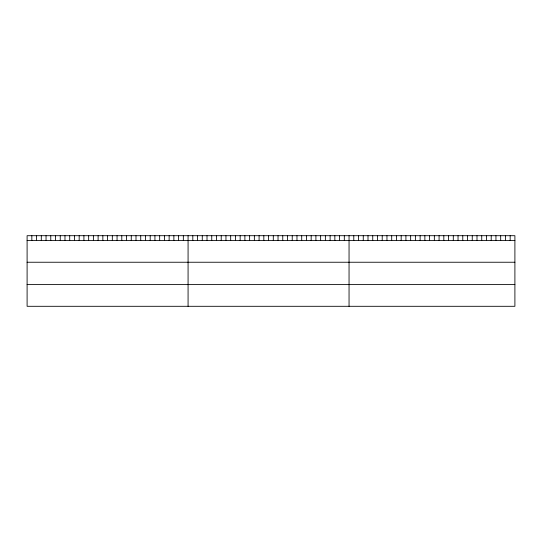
<?xml version="1.0" encoding="UTF-8"?>
<svg xmlns="http://www.w3.org/2000/svg" width="542" height="542" viewBox="0 0 542 542"><rect width="100%" height="100%" fill="white"/><g stroke="black" fill="none" stroke-linecap="round" stroke-linejoin="round"><path stroke-width="0.81" d="M514.9 240.54L514.9 306.298L27.1 306.298L27.1 235.702L514.9 235.702L514.9 240.54L27.1 240.54M27.1 262.24L514.9 262.24M27.1 284.597L514.9 284.597M510.164 235.702L510.164 240.54M505.422 235.702L505.422 240.54M500.686 235.702L500.686 240.54M495.944 235.702L495.944 240.54M491.208 235.702L491.208 240.54M486.465 235.702L486.465 240.54M481.73 235.702L481.73 240.54M476.994 235.702L476.994 240.54M472.251 235.702L472.251 240.54M467.516 235.702L467.516 240.54M462.773 235.702L462.773 240.54M458.037 235.702L458.037 240.54M453.295 235.702L453.295 240.54M448.559 235.702L448.559 240.54M443.823 235.702L443.823 240.54M439.081 235.702L439.081 240.54M434.345 235.702L434.345 240.54M429.603 235.702L429.603 240.54M424.867 235.702L424.867 240.54M420.125 235.702L420.125 240.54M415.389 235.702L415.389 240.54M410.653 235.702L410.653 240.54M405.911 235.702L405.911 240.54M401.175 235.702L401.175 240.54M396.432 235.702L396.432 240.54M391.697 235.702L391.697 240.54M386.954 235.702L386.954 240.54M382.218 235.702L382.218 240.54M377.483 235.702L377.483 240.54M372.74 235.702L372.74 240.54M368.004 235.702L368.004 240.54M363.262 235.702L363.262 240.54M358.526 235.702L358.526 240.54M353.784 235.702L353.784 240.54M349.048 235.702L349.048 306.298M344.312 235.702L344.312 240.54M339.577 235.702L339.577 240.54M334.848 235.702L334.848 240.54M330.112 235.702L330.112 240.54M325.376 235.702L325.376 240.54M320.64 235.702L320.64 240.54M315.905 235.702L315.905 240.54M311.169 235.702L311.169 240.54M306.44 235.702L306.44 240.54M301.704 235.702L301.704 240.54M296.969 235.702L296.969 240.54M292.233 235.702L292.233 240.54M287.497 235.702L287.497 240.54M282.761 235.702L282.761 240.54M278.032 235.702L278.032 240.54M273.297 235.702L273.297 240.54M268.561 235.702L268.561 240.54M263.825 235.702L263.825 240.54M259.09 235.702L259.09 240.54M254.361 235.702L254.361 240.54M249.625 235.702L249.625 240.54M244.889 235.702L244.889 240.54M240.153 235.702L240.153 240.54M235.418 235.702L235.418 240.54M230.682 235.702L230.682 240.54M225.953 235.702L225.953 240.54M221.217 235.702L221.217 240.54M216.482 235.702L216.482 240.54M211.746 235.702L211.746 240.54M207.01 235.702L207.01 240.54M202.274 235.702L202.274 240.54M197.545 235.702L197.545 240.54M192.81 235.702L192.81 240.54M188.074 235.702L188.074 306.298M183.338 235.702L183.338 240.54M178.603 235.702L178.603 240.54M173.874 235.702L173.874 240.54M169.138 235.702L169.138 240.54M164.402 235.702L164.402 240.54M159.666 235.702L159.666 240.54M154.931 235.702L154.931 240.54M150.195 235.702L150.195 240.54M145.466 235.702L145.466 240.54M140.73 235.702L140.73 240.54M135.995 235.702L135.995 240.54M131.259 235.702L131.259 240.54M126.523 235.702L126.523 240.54M121.787 235.702L121.787 240.54M117.058 235.702L117.058 240.54M112.323 235.702L112.323 240.54M107.587 235.702L107.587 240.54M102.851 235.702L102.851 240.54M98.116 235.702L98.116 240.54M93.387 235.702L93.387 240.54M88.651 235.702L88.651 240.54M83.915 235.702L83.915 240.54M79.179 235.702L79.179 240.54M74.444 235.702L74.444 240.54M69.708 235.702L69.708 240.54M64.979 235.702L64.979 240.54M60.243 235.702L60.243 240.54M55.508 235.702L55.508 240.54M50.772 235.702L50.772 240.54M46.036 235.702L46.036 240.54M41.3 235.702L41.3 240.54M36.571 235.702L36.571 240.54M31.836 235.702L31.836 240.54"/></g></svg>
